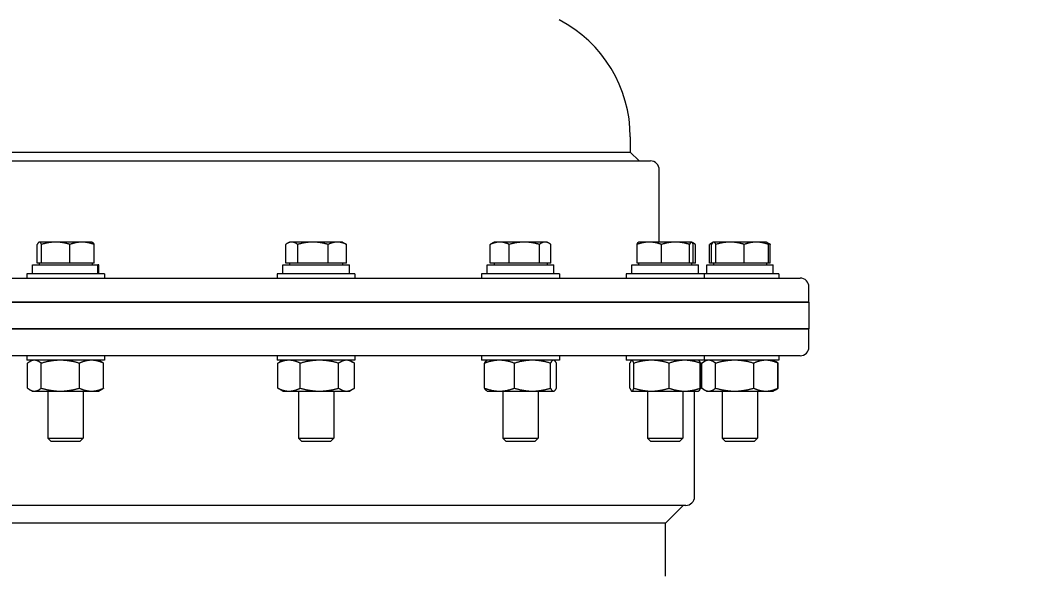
# Model space of a CAD drawing. Header units: inches. Extents: x 12 to 318, y 5 to 204.
# Drawn here: x 149.73 to 163.88, y 88.79 to 96.67 of the extents above; entities that cross this region are included whole.
import ezdxf

# ---------------------------------------------------------------- set-up
doc = ezdxf.new("R2010")
doc.units = ezdxf.units.IN
doc.header["$LTSCALE"] = 9.5
doc.header["$MEASUREMENT"] = 0
doc.layers.add('Dimension', color=7, linetype='Continuous', lineweight=25)
doc.layers.add('Visible', color=7, linetype='Continuous', lineweight=18)
doc.styles.add('Standard D-E', font='arial.ttf')
doc.dimstyles.new('in [mm] D-E NeptuneBenson', dxfattribs={"dimscale": 9.5, "dimtxt": 0.15, "dimasz": 0.098425, "dimexe": 0.125, "dimexo": 0.063, "dimgap": 0.031496, "dimtad": 0, "dimtih": 1, "dimtoh": 1, "dimdec": 4, "dimzin": 3, "dimdsep": 46, "dimlunit": 5, "dimtxsty": 'Standard D-E', "dimcen": 0.09, "dimdle": 0.393701, "dimclrd": 256, "dimclre": 256, "dimclrt": 256, "dimadec": 1, "dimazin": 1, "dimtfac": 1, "dimtofl": 0, "dimtmove": 0, "dimatfit": 3, "dimfxl": 1, "dimfrac": 1, "dimtolj": 1, "dimtzin": 4, "dimlwd": -1, "dimlwe": -1, "dimarcsym": 0})

# ---------------------------------------------------------------- blocks, each defined once
blk = doc.blocks.new('*D26')
at = {"layer": 'Defpoints', "color": 0, "transparency": 16777216}
for p in [(157.797, 102.16), (159.202, 29.18), (174.638, 29.18)]:
    blk.add_point(p, dxfattribs=at)
at = {"layer": 'Dimension', "transparency": 16777216}
for p, q in [((158.396, 102.16), (175.825, 102.16)), ((174.638, 101.225), (174.638, 84.941)), ((174.638, 30.115), (174.638, 80.461)), ((159.801, 29.18), (175.825, 29.18))]:
    blk.add_line(p, q, dxfattribs=at)
for points in [[(174.482, 101.225), (174.794, 101.225), (174.638, 102.16)], [(174.482, 30.115), (174.794, 30.115), (174.638, 29.18)]]:
    blk.add_solid(points, dxfattribs=at)
at = {"layer": 'Dimension', "transparency": 16777216, "char_height": 1.425, "attachment_point": 5, "style": 'Standard D-E'}
for s, insert in [('\\A1; 73 in', (174.638, 83.728)), ('\\A1;[1853.7 mm]', (174.638, 81.489))]:
    blk.add_mtext(s, dxfattribs=dict(at, insert=insert))
blk = doc.blocks.new('*D27')
at = {"layer": 'Defpoints', "color": 0, "transparency": 16777216}
for p in [(144.702, 110.04), (183.91, 110.04), (159.202, 29.18)]:
    blk.add_point(p, dxfattribs=at)
at = {"layer": 'Dimension', "transparency": 16777216}
for p, q in [((145.301, 110.04), (185.098, 110.04)), ((183.91, 109.105), (183.91, 72.565)), ((183.91, 30.115), (183.91, 66.655)), ((159.801, 29.18), (185.098, 29.18))]:
    blk.add_line(p, q, dxfattribs=at)
for points in [[(183.754, 109.105), (184.066, 109.105), (183.91, 110.04)], [(183.754, 30.115), (184.066, 30.115), (183.91, 29.18)]]:
    blk.add_solid(points, dxfattribs=at)
at = {"layer": 'Dimension', "transparency": 16777216, "char_height": 1.425, "attachment_point": 5, "style": 'Standard D-E'}
for s, insert in [('\\A1; 80{\\H1x;\\S7#8;} in', (183.91, 71.352)), ('\\A1;[2053.8 mm]', (183.91, 68.397))]:
    blk.add_mtext(s, dxfattribs=dict(at, insert=insert))

msp = doc.modelspace()

# ---------------------------------------------------------------- linework, layer by layer
at = {"layer": 'Visible'}
for p, q in [((158.377257, 95.009912), (158.377257, 94.794912)), ((132.822638, 94.669912), (158.662257, 94.669912)), ((144.377257, 94.794912), (158.377257, 94.794912)), ((158.377257, 94.794912), (158.502257, 94.669912)), ((158.787257, 93.520908), (158.787257, 94.544912)), ((149.978705, 93.222908), (149.978705, 93.487414)), ((150.005603, 93.520908), (150.00178, 93.5187)), ((150.009388, 93.520908), (150.005603, 93.520908)), ((150.241021, 93.520908), (150.009388, 93.520908)), ((150.040072, 93.222908), (150.040072, 93.487414)), ((150.612236, 93.520908), (150.241021, 93.520908)), ((150.44197, 93.222908), (150.44197, 93.487414)), ((150.755603, 93.520908), (150.612236, 93.520908)), ((150.755603, 93.520908), (150.759427, 93.5187)), ((150.782502, 93.222908), (150.782502, 93.487414)), ((153.497282, 93.222908), (153.497282, 93.487414)), ((153.552202, 93.520908), (153.51937, 93.501952)), ((153.582391, 93.520908), (153.552202, 93.520908)), ((153.882459, 93.520908), (153.582391, 93.520908)), ((153.667499, 93.222908), (153.667499, 93.487414)), ((154.22727, 93.520908), (153.882459, 93.520908)), ((154.097419, 93.222908), (154.097419, 93.487414)), ((154.302202, 93.520908), (154.22727, 93.520908)), ((154.302202, 93.520908), (154.335034, 93.501952)), ((154.357121, 93.222908), (154.357121, 93.487414)), ((156.394345, 93.222908), (156.394345, 93.487414)), ((156.447987, 93.520908), (156.418956, 93.504146)), ((156.528078, 93.520908), (156.447987, 93.520908)), ((156.876133, 93.520908), (156.528078, 93.520908)), ((156.661812, 93.222908), (156.661812, 93.487414)), ((157.171042, 93.520908), (156.876133, 93.520908)), ((157.090454, 93.222908), (157.090454, 93.487414)), ((157.197987, 93.520908), (157.171042, 93.520908)), ((157.197987, 93.520908), (157.227019, 93.504146)), ((157.251629, 93.222908), (157.251629, 93.487414)), ((158.472463, 93.222908), (158.472463, 93.487414)), ((158.495617, 93.520908), (158.492919, 93.51935)), ((158.645708, 93.520908), (158.495617, 93.520908)), ((159.018029, 93.520908), (158.645708, 93.520908)), ((158.818952, 93.222908), (158.818952, 93.487414)), ((159.242938, 93.520908), (159.018029, 93.520908)), ((159.217106, 93.222908), (159.217106, 93.487414)), ((159.245617, 93.520908), (159.242938, 93.520908)), ((159.245617, 93.520908), (159.248315, 93.51935)), ((159.248315, 93.51935), (159.274649, 93.504146)), ((159.268771, 93.222908), (159.268771, 93.487414)), ((159.299259, 93.222908), (159.299259, 93.487414)), ((159.500629, 93.222908), (159.500629, 93.487414)), ((159.551724, 93.5187), (159.522716, 93.501952)), ((159.52865, 93.222908), (159.52865, 93.487414)), ((159.555548, 93.520908), (159.551724, 93.5187)), ((159.559333, 93.520908), (159.555548, 93.520908)), ((159.790966, 93.520908), (159.559333, 93.520908)), ((159.590017, 93.222908), (159.590017, 93.487414)), ((160.162181, 93.520908), (159.790966, 93.520908)), ((159.991915, 93.222908), (159.991915, 93.487414)), ((160.305548, 93.520908), (160.162181, 93.520908)), ((160.305548, 93.520908), (160.309372, 93.5187)), ((160.309372, 93.5187), (160.33838, 93.501952)), ((160.332447, 93.222908), (160.332447, 93.487414)), ((160.360468, 93.222908), (160.360468, 93.487414)), ((149.909252, 93.197904), (150.834311, 93.197904)), ((149.909252, 93.072904), (149.909252, 93.197904)), ((150.009388, 93.222908), (149.978705, 93.222908)), ((150.005603, 93.222908), (150.005603, 93.197904)), ((150.040072, 93.222908), (150.009388, 93.222908)), ((150.241021, 93.222908), (150.040072, 93.222908)), ((150.44197, 93.222908), (150.241021, 93.222908)), ((150.612236, 93.222908), (150.44197, 93.222908)), ((150.782502, 93.222908), (150.612236, 93.222908)), ((150.755603, 93.222908), (150.755603, 93.197904)), ((150.851907, 93.197904), (150.834311, 93.197904)), ((150.834311, 93.072904), (150.834311, 93.197904)), ((150.851907, 93.072904), (150.851907, 93.197904)), ((153.455851, 93.197904), (154.398515, 93.197904)), ((153.455851, 93.072904), (153.455851, 93.197904)), ((153.582391, 93.222908), (153.497282, 93.222908)), ((153.552202, 93.222908), (153.552202, 93.197904)), ((153.667499, 93.222908), (153.582391, 93.222908)), ((153.882459, 93.222908), (153.667499, 93.222908)), ((154.097419, 93.222908), (153.882459, 93.222908)), ((154.22727, 93.222908), (154.097419, 93.222908)), ((154.357121, 93.222908), (154.22727, 93.222908)), ((154.302202, 93.222908), (154.302202, 93.197904)), ((154.398515, 93.072904), (154.398515, 93.197904)), ((156.351636, 93.197904), (157.294338, 93.197904)), ((156.351636, 93.072904), (156.351636, 93.197904)), ((156.528078, 93.222908), (156.394345, 93.222908)), ((156.447987, 93.222908), (156.447987, 93.197904)), ((156.661812, 93.222908), (156.528078, 93.222908)), ((156.876133, 93.222908), (156.661812, 93.222908)), ((157.090454, 93.222908), (156.876133, 93.222908)), ((157.171042, 93.222908), (157.090454, 93.222908)), ((157.251629, 93.222908), (157.171042, 93.222908)), ((157.197987, 93.222908), (157.197987, 93.197904)), ((157.294338, 93.072904), (157.294338, 93.197904)), ((158.399266, 93.197904), (159.341968, 93.197904)), ((158.399266, 93.072904), (158.399266, 93.197904)), ((158.645708, 93.222908), (158.472463, 93.222908)), ((158.495617, 93.222908), (158.495617, 93.197904)), ((158.818952, 93.222908), (158.645708, 93.222908)), ((159.018029, 93.222908), (158.818952, 93.222908)), ((159.217106, 93.222908), (159.018029, 93.222908)), ((159.242938, 93.222908), (159.217106, 93.222908)), ((159.268771, 93.222908), (159.242938, 93.222908)), ((159.245617, 93.222908), (159.245617, 93.197904)), ((159.299259, 93.222908), (159.268771, 93.222908)), ((159.341968, 93.072904), (159.341968, 93.197904)), ((159.459197, 93.197904), (160.401899, 93.197904)), ((159.459197, 93.072904), (159.459197, 93.197904)), ((159.52865, 93.222908), (159.500629, 93.222908)), ((159.559333, 93.222908), (159.52865, 93.222908)), ((159.555548, 93.222908), (159.555548, 93.197904)), ((159.590017, 93.222908), (159.559333, 93.222908)), ((159.790966, 93.222908), (159.590017, 93.222908)), ((159.991915, 93.222908), (159.790966, 93.222908)), ((160.162181, 93.222908), (159.991915, 93.222908)), ((160.332447, 93.222908), (160.162181, 93.222908)), ((160.305548, 93.222908), (160.305548, 93.197904)), ((160.360468, 93.222908), (160.332447, 93.222908)), ((160.401899, 93.072904), (160.401899, 93.197904)), ((132.475715, 93.009912), (160.782257, 93.009912)), ((150.931784, 93.072904), (149.829422, 93.072904)), ((149.829422, 93.072904), (149.829422, 93.009912)), ((150.931784, 93.072904), (150.931784, 93.009912)), ((154.478383, 93.072904), (153.376021, 93.072904)), ((153.376021, 93.072904), (153.376021, 93.009912)), ((154.478383, 93.072904), (154.478383, 93.009912)), ((157.374168, 93.072904), (156.271806, 93.072904)), ((156.271806, 93.072904), (156.271806, 93.009912)), ((157.374168, 93.072904), (157.374168, 93.009912)), ((159.421798, 93.072904), (158.319436, 93.072904)), ((158.319436, 93.072904), (158.319436, 93.009912)), ((159.421798, 93.072904), (159.421798, 93.009912)), ((160.481729, 93.072904), (159.421798, 93.072904)), ((160.481729, 93.072904), (160.481729, 93.009912)), ((160.907257, 92.669912), (160.907257, 92.884912)), ((132.287012, 92.669912), (160.907257, 92.669912)), ((160.907257, 92.669912), (132.287012, 92.669912)), ((160.907257, 92.669912), (160.907257, 92.289912)), ((160.907257, 92.289912), (132.287012, 92.289912)), ((132.287012, 92.289912), (160.907257, 92.289912)), ((160.907257, 92.034912), (160.907257, 92.289912)), ((160.782257, 91.909912), (132.287012, 91.909912)), ((149.829422, 91.909912), (149.829422, 91.84692)), ((150.931784, 91.84692), (149.829422, 91.84692)), ((149.908162, 91.84692), (149.875038, 91.827795)), ((150.853044, 91.84692), (150.886169, 91.827795)), ((150.931784, 91.909912), (150.931784, 91.84692)), ((153.376021, 91.909912), (153.376021, 91.84692)), ((154.478383, 91.84692), (153.376021, 91.84692)), ((153.454761, 91.84692), (153.409468, 91.82077)), ((154.399643, 91.84692), (154.444935, 91.82077)), ((154.478383, 91.909912), (154.478383, 91.84692)), ((156.271806, 91.909912), (156.271806, 91.84692)), ((157.374168, 91.84692), (156.271806, 91.84692)), ((156.350546, 91.84692), (156.344465, 91.843408)), ((157.295428, 91.84692), (157.30151, 91.843408)), ((157.374168, 91.909912), (157.374168, 91.84692)), ((158.319436, 91.909912), (158.319436, 91.84692)), ((159.421798, 91.84692), (158.319436, 91.84692)), ((158.398176, 91.84692), (158.395698, 91.845489)), ((159.343058, 91.84692), (159.345536, 91.845489)), ((159.424983, 91.827795), (159.412815, 91.82077)), ((159.421798, 91.909912), (159.421798, 91.84692)), ((160.481729, 91.84692), (159.421798, 91.84692)), ((159.458107, 91.84692), (159.424983, 91.827795)), ((160.402989, 91.84692), (160.436113, 91.827795)), ((160.436113, 91.827795), (160.448282, 91.82077)), ((160.481729, 91.909912), (160.481729, 91.84692)), ((149.842008, 91.451616), (149.842008, 91.804723)), ((150.036224, 91.451616), (150.036224, 91.804723)), ((150.574819, 91.451616), (150.574819, 91.804723)), ((150.919198, 91.451616), (150.919198, 91.804723)), ((153.38452, 91.451616), (153.38452, 91.804723)), ((153.704061, 91.451616), (153.704061, 91.804723)), ((154.246742, 91.451616), (154.246742, 91.804723)), ((154.469883, 91.451616), (154.469883, 91.804723)), ((156.313202, 91.451616), (156.313202, 91.804723)), ((156.736291, 91.451616), (156.736291, 91.804723)), ((157.246076, 91.451616), (157.246076, 91.804723)), ((157.332772, 91.451616), (157.332772, 91.804723)), ((158.372813, 91.451616), (158.372813, 91.804723)), ((158.428469, 91.451616), (158.428469, 91.804723)), ((158.926273, 91.451616), (158.926273, 91.804723)), ((159.368421, 91.451616), (159.368421, 91.804723)), ((159.387867, 91.451616), (159.387867, 91.804723)), ((159.391953, 91.451616), (159.391953, 91.804723)), ((159.586169, 91.451616), (159.586169, 91.804723)), ((160.124764, 91.451616), (160.124764, 91.804723)), ((160.469143, 91.451616), (160.469143, 91.804723)), ((160.473229, 91.451616), (160.473229, 91.804723)), ((149.908162, 91.40942), (149.875038, 91.428544)), ((149.908162, 91.40942), (149.939116, 91.40942)), ((149.939116, 91.40942), (150.305522, 91.40942)), ((150.130603, 91.40942), (150.130603, 90.745098)), ((150.305522, 91.40942), (150.747008, 91.40942)), ((150.630603, 91.40942), (150.630603, 90.745098)), ((150.747008, 91.40942), (150.853044, 91.40942)), ((150.853044, 91.40942), (150.886169, 91.428544)), ((153.454761, 91.40942), (153.409468, 91.435569)), ((153.454761, 91.40942), (153.544291, 91.40942)), ((153.544291, 91.40942), (153.975401, 91.40942)), ((153.677202, 91.40942), (153.677202, 90.745098)), ((153.975401, 91.40942), (154.358312, 91.40942)), ((154.177202, 91.40942), (154.177202, 90.745098)), ((154.358312, 91.40942), (154.399643, 91.40942)), ((154.399643, 91.40942), (154.444935, 91.435569)), ((156.350546, 91.40942), (156.344465, 91.412931)), ((156.350546, 91.40942), (156.524746, 91.40942)), ((156.524746, 91.40942), (156.991183, 91.40942)), ((156.572987, 91.40942), (156.572987, 90.745098)), ((156.991183, 91.40942), (157.289424, 91.40942)), ((157.072987, 91.40942), (157.072987, 90.745098)), ((157.289424, 91.40942), (157.295428, 91.40942)), ((157.295428, 91.40942), (157.30151, 91.412931)), ((158.398176, 91.40942), (158.395698, 91.41085)), ((158.398176, 91.40942), (158.400641, 91.40942)), ((158.400641, 91.40942), (158.677371, 91.40942)), ((158.620617, 91.40942), (158.620617, 90.745098)), ((158.677371, 91.40942), (159.147347, 91.40942)), ((159.120617, 91.40942), (159.120617, 90.745098)), ((159.147347, 91.40942), (159.343058, 91.40942)), ((159.287257, 89.914912), (159.287257, 91.40942)), ((159.343058, 91.40942), (159.345536, 91.41085)), ((159.424983, 91.428544), (159.412815, 91.435569)), ((159.458107, 91.40942), (159.424983, 91.428544)), ((159.458107, 91.40942), (159.489061, 91.40942)), ((159.489061, 91.40942), (159.855467, 91.40942)), ((159.680548, 91.40942), (159.680548, 90.745098)), ((159.855467, 91.40942), (160.296953, 91.40942)), ((160.180548, 91.40942), (160.180548, 90.745098)), ((160.296953, 91.40942), (160.402989, 91.40942)), ((160.402989, 91.40942), (160.436113, 91.428544)), ((160.436113, 91.428544), (160.448282, 91.435569)), ((150.130603, 90.745098), (150.630603, 90.745098)), ((150.177788, 90.697904), (150.130603, 90.745098)), ((150.583418, 90.697904), (150.177788, 90.697904)), ((150.583418, 90.697904), (150.630603, 90.745098)), ((153.677202, 90.745098), (154.177202, 90.745098)), ((153.724387, 90.697904), (153.677202, 90.745098)), ((154.130017, 90.697904), (153.724387, 90.697904)), ((154.130017, 90.697904), (154.177202, 90.745098)), ((156.572987, 90.745098), (157.072987, 90.745098)), ((156.620172, 90.697904), (156.572987, 90.745098)), ((157.025802, 90.697904), (156.620172, 90.697904)), ((157.025802, 90.697904), (157.072987, 90.745098)), ((158.620617, 90.745098), (159.120617, 90.745098)), ((158.667802, 90.697904), (158.620617, 90.745098)), ((159.073432, 90.697904), (158.667802, 90.697904)), ((159.073432, 90.697904), (159.120617, 90.745098)), ((159.680548, 90.745098), (160.180548, 90.745098)), ((159.727733, 90.697904), (159.680548, 90.745098)), ((160.133363, 90.697904), (159.727733, 90.697904)), ((160.133363, 90.697904), (160.180548, 90.745098)), ((159.162257, 89.789912), (132.287012, 89.789912)), ((158.877257, 89.539912), (159.127257, 89.789912)), ((158.877257, 89.539912), (132.287012, 89.539912)), ((158.877257, 88.789912), (158.877257, 89.539912))]:
    msp.add_line(p, q, dxfattribs=at)
for centre, radius, start, end in [((156.509757, 95.009912), 1.8675, 0, 62.5561831), ((158.662257, 94.544912), 0.125, 0, 90), ((160.782257, 92.884912), 0.125, 0, 90), ((160.782257, 92.034912), 0.125, 270, 0), ((159.162257, 89.914912), 0.125, 270, 0)]:
    msp.add_arc(centre, radius, start, end, dxfattribs=at)
for points, weights in [([(150.009388, 93.520908), (149.995148, 93.520908), (149.978705, 93.487414)], [1, 1.0379548493, 1]), ([(150.040072, 93.487414), (150.023628, 93.520908), (150.009388, 93.520908)], [1, 1.0379548493, 1]), ([(150.241021, 93.520908), (150.14776, 93.520908), (150.040072, 93.487414)], [1, 1.0379548493, 1]), ([(150.44197, 93.487414), (150.334282, 93.520908), (150.241021, 93.520908)], [1, 1.0379548493, 1]), ([(150.612236, 93.520908), (150.533215, 93.520908), (150.44197, 93.487414)], [1, 1.0379548493, 1]), ([(150.782502, 93.487414), (150.691257, 93.520908), (150.612236, 93.520908)], [1, 1.0379548493, 1]), ([(150.759427, 93.5187), (150.770194, 93.512484), (150.782502, 93.487414)], [1.01455353314, 1.02814006989, 1]), ([(153.582391, 93.520908), (153.542892, 93.520908), (153.497282, 93.487414)], [1, 1.0379548493, 1]), ([(153.667499, 93.487414), (153.62189, 93.520908), (153.582391, 93.520908)], [1, 1.0379548493, 1]), ([(153.882459, 93.520908), (153.782696, 93.520908), (153.667499, 93.487414)], [1, 1.0379548493, 1]), ([(154.097419, 93.487414), (153.982222, 93.520908), (153.882459, 93.520908)], [1, 1.0379548493, 1]), ([(154.22727, 93.520908), (154.167006, 93.520908), (154.097419, 93.487414)], [1, 1.0379548493, 1]), ([(154.357121, 93.487414), (154.287534, 93.520908), (154.22727, 93.520908)], [1, 1.0379548493, 1]), ([(154.335034, 93.501952), (154.345747, 93.495767), (154.357121, 93.487414)], [1.01394334662, 1.00920328344, 1]), ([(156.528078, 93.520908), (156.466013, 93.520908), (156.394345, 93.487414)], [1, 1.0379548493, 1]), ([(156.394345, 93.487414), (156.407076, 93.497288), (156.418956, 93.504146)], [1, 1.01089719788, 1.01553701765]), ([(156.661812, 93.487414), (156.590144, 93.520908), (156.528078, 93.520908)], [1, 1.0379548493, 1]), ([(156.876133, 93.520908), (156.776666, 93.520908), (156.661812, 93.487414)], [1, 1.0379548493, 1]), ([(157.090454, 93.487414), (156.9756, 93.520908), (156.876133, 93.520908)], [1, 1.0379548493, 1]), ([(157.171042, 93.520908), (157.133641, 93.520908), (157.090454, 93.487414)], [1, 1.0379548493, 1]), ([(157.251629, 93.487414), (157.208443, 93.520908), (157.171042, 93.520908)], [1, 1.0379548493, 1]), ([(158.645708, 93.520908), (158.565305, 93.520908), (158.472463, 93.487414)], [1, 1.0379548493, 1]), ([(158.472463, 93.487414), (158.483389, 93.513848), (158.492919, 93.51935)], [1, 1.02971695473, 1.0128998083]), ([(158.818952, 93.487414), (158.726111, 93.520908), (158.645708, 93.520908)], [1, 1.0379548493, 1]), ([(159.018029, 93.520908), (158.925637, 93.520908), (158.818952, 93.487414)], [1, 1.0379548493, 1]), ([(159.217106, 93.487414), (159.110421, 93.520908), (159.018029, 93.520908)], [1, 1.0379548493, 1]), ([(159.242938, 93.520908), (159.230949, 93.520908), (159.217106, 93.487414)], [1, 1.0379548493, 1]), ([(159.268771, 93.487414), (159.254927, 93.520908), (159.242938, 93.520908)], [1, 1.0379548493, 1]), ([(159.299259, 93.487414), (159.275566, 93.505789), (159.254387, 93.513933)], [1, 1.0204717289, 1.01885976142]), ([(159.544447, 93.512575), (159.523699, 93.504356), (159.500629, 93.487414)], [1.01897649904, 1.01884488892, 1]), ([(159.559333, 93.520908), (159.545093, 93.520908), (159.52865, 93.487414)], [1, 1.0379548493, 1]), ([(159.590017, 93.487414), (159.573573, 93.520908), (159.559333, 93.520908)], [1, 1.0379548493, 1]), ([(159.790966, 93.520908), (159.697705, 93.520908), (159.590017, 93.487414)], [1, 1.0379548493, 1]), ([(159.991915, 93.487414), (159.884227, 93.520908), (159.790966, 93.520908)], [1, 1.0379548493, 1]), ([(160.162181, 93.520908), (160.08316, 93.520908), (159.991915, 93.487414)], [1, 1.0379548493, 1]), ([(160.332447, 93.487414), (160.241202, 93.520908), (160.162181, 93.520908)], [1, 1.0379548493, 1]), ([(160.309372, 93.5187), (160.320139, 93.512484), (160.332447, 93.487414)], [1.01455353314, 1.02814006989, 1]), ([(160.360468, 93.487414), (160.341529, 93.49653), (160.323777, 93.503069)], [1, 1.01005189042, 1.01477953359]), ([(160.33838, 93.501952), (160.349093, 93.495767), (160.360468, 93.487414)], [1.01394334662, 1.00920328344, 1]), ([(149.939116, 91.84692), (149.894048, 91.84692), (149.842008, 91.804723)], [1, 1.0379548493, 1]), ([(150.036224, 91.804723), (149.984184, 91.84692), (149.939116, 91.84692)], [1, 1.0379548493, 1]), ([(150.305522, 91.84692), (150.18054, 91.84692), (150.036224, 91.804723)], [1, 1.0379548493, 1]), ([(150.574819, 91.804723), (150.430503, 91.84692), (150.305522, 91.84692)], [1, 1.0379548493, 1]), ([(150.747008, 91.84692), (150.667095, 91.84692), (150.574819, 91.804723)], [1, 1.0379548493, 1]), ([(150.919198, 91.804723), (150.826922, 91.84692), (150.747008, 91.84692)], [1, 1.0379548493, 1]), ([(150.886169, 91.827795), (150.902055, 91.818623), (150.919198, 91.804723)], [1.01655158983, 1.01219243404, 1]), ([(153.544291, 91.84692), (153.470141, 91.84692), (153.38452, 91.804723)], [1, 1.0379548493, 1]), ([(153.704061, 91.804723), (153.61844, 91.84692), (153.544291, 91.84692)], [1, 1.0379548493, 1]), ([(153.975401, 91.84692), (153.849472, 91.84692), (153.704061, 91.804723)], [1, 1.0379548493, 1]), ([(154.246742, 91.804723), (154.101331, 91.84692), (153.975401, 91.84692)], [1, 1.0379548493, 1]), ([(154.358312, 91.84692), (154.306532, 91.84692), (154.246742, 91.804723)], [1, 1.0379548493, 1]), ([(154.469883, 91.804723), (154.410093, 91.84692), (154.358312, 91.84692)], [1, 1.0379548493, 1]), ([(156.524746, 91.84692), (156.426568, 91.84692), (156.313202, 91.804723)], [1, 1.0379548493, 1]), ([(156.313202, 91.804723), (156.329856, 91.834974), (156.344465, 91.843408)], [1, 1.02692102504, 1.01565237985]), ([(156.736291, 91.804723), (156.622924, 91.84692), (156.524746, 91.84692)], [1, 1.0379548493, 1]), ([(156.991183, 91.84692), (156.872887, 91.84692), (156.736291, 91.804723)], [1, 1.0379548493, 1]), ([(157.246076, 91.804723), (157.109479, 91.84692), (156.991183, 91.84692)], [1, 1.0379548493, 1]), ([(157.289424, 91.84692), (157.269306, 91.84692), (157.246076, 91.804723)], [1, 1.0379548493, 1]), ([(157.332772, 91.804723), (157.309542, 91.84692), (157.289424, 91.84692)], [1, 1.0379548493, 1]), ([(158.400641, 91.84692), (158.387726, 91.84692), (158.372813, 91.804723)], [1, 1.0379548493, 1]), ([(158.428469, 91.804723), (158.413556, 91.84692), (158.400641, 91.84692)], [1, 1.0379548493, 1]), ([(158.677371, 91.84692), (158.561855, 91.84692), (158.428469, 91.804723)], [1, 1.0379548493, 1]), ([(158.926273, 91.804723), (158.792887, 91.84692), (158.677371, 91.84692)], [1, 1.0379548493, 1]), ([(159.147347, 91.84692), (159.044746, 91.84692), (158.926273, 91.804723)], [1, 1.0379548493, 1]), ([(159.368421, 91.804723), (159.249948, 91.84692), (159.147347, 91.84692)], [1, 1.0379548493, 1]), ([(159.345536, 91.845489), (159.356187, 91.83934), (159.368421, 91.804723)], [1.01145423084, 1.03092610004, 1]), ([(159.489061, 91.84692), (159.443993, 91.84692), (159.391953, 91.804723)], [1, 1.0379548493, 1]), ([(159.586169, 91.804723), (159.534129, 91.84692), (159.489061, 91.84692)], [1, 1.0379548493, 1]), ([(159.855467, 91.84692), (159.730485, 91.84692), (159.586169, 91.804723)], [1, 1.0379548493, 1]), ([(160.124764, 91.804723), (159.980448, 91.84692), (159.855467, 91.84692)], [1, 1.0379548493, 1]), ([(160.296953, 91.84692), (160.21704, 91.84692), (160.124764, 91.804723)], [1, 1.0379548493, 1]), ([(160.469143, 91.804723), (160.376867, 91.84692), (160.296953, 91.84692)], [1, 1.0379548493, 1]), ([(160.436113, 91.827795), (160.452, 91.818623), (160.469143, 91.804723)], [1.01655158983, 1.01219243404, 1]), ([(160.473229, 91.804723), (160.456957, 91.816207), (160.441704, 91.824446)], [1, 1.01005189042, 1.01477953359]), ([(153.38452, 91.804723), (153.39732, 91.813756), (153.409468, 91.82077)], [1, 1.00789006175, 1.01249974823]), ([(159.387867, 91.804723), (159.400667, 91.813756), (159.412815, 91.82077)], [1, 1.00789006175, 1.01249974823]), ([(159.398286, 91.80973), (159.393118, 91.807311), (159.387867, 91.804723)], [1.00422948823, 1.00224787438, 1]), ([(149.842008, 91.451616), (149.894048, 91.40942), (149.939116, 91.40942)], [1, 1.0379548493, 1]), ([(149.939116, 91.40942), (149.984184, 91.40942), (150.036224, 91.451616)], [1, 1.0379548493, 1]), ([(150.036224, 91.451616), (150.18054, 91.40942), (150.305522, 91.40942)], [1, 1.0379548493, 1]), ([(150.305522, 91.40942), (150.430503, 91.40942), (150.574819, 91.451616)], [1, 1.0379548493, 1]), ([(150.574819, 91.451616), (150.667095, 91.40942), (150.747008, 91.40942)], [1, 1.0379548493, 1]), ([(150.747008, 91.40942), (150.826922, 91.40942), (150.919198, 91.451616)], [1, 1.0379548493, 1]), ([(150.919198, 91.451616), (150.902055, 91.437716), (150.886169, 91.428544)], [1, 1.01219243404, 1.01655158983]), ([(153.409468, 91.435569), (153.39732, 91.442583), (153.38452, 91.451616)], [1.01249974823, 1.00789006175, 1]), ([(153.38452, 91.451616), (153.470141, 91.40942), (153.544291, 91.40942)], [1, 1.0379548493, 1]), ([(153.544291, 91.40942), (153.61844, 91.40942), (153.704061, 91.451616)], [1, 1.0379548493, 1]), ([(153.704061, 91.451616), (153.849472, 91.40942), (153.975401, 91.40942)], [1, 1.0379548493, 1]), ([(153.975401, 91.40942), (154.101331, 91.40942), (154.246742, 91.451616)], [1, 1.0379548493, 1]), ([(154.246742, 91.451616), (154.306532, 91.40942), (154.358312, 91.40942)], [1, 1.0379548493, 1]), ([(154.358312, 91.40942), (154.410093, 91.40942), (154.469883, 91.451616)], [1, 1.0379548493, 1]), ([(156.344465, 91.412931), (156.329856, 91.421365), (156.313202, 91.451616)], [1.01565237985, 1.02692102504, 1]), ([(156.313202, 91.451616), (156.426568, 91.40942), (156.524746, 91.40942)], [1, 1.0379548493, 1]), ([(156.524746, 91.40942), (156.622924, 91.40942), (156.736291, 91.451616)], [1, 1.0379548493, 1]), ([(156.736291, 91.451616), (156.872887, 91.40942), (156.991183, 91.40942)], [1, 1.0379548493, 1]), ([(156.991183, 91.40942), (157.109479, 91.40942), (157.246076, 91.451616)], [1, 1.0379548493, 1]), ([(157.246076, 91.451616), (157.269306, 91.40942), (157.289424, 91.40942)], [1, 1.0379548493, 1]), ([(157.289424, 91.40942), (157.309542, 91.40942), (157.332772, 91.451616)], [1, 1.0379548493, 1]), ([(158.372813, 91.451616), (158.387726, 91.40942), (158.400641, 91.40942)], [1, 1.0379548493, 1]), ([(158.400641, 91.40942), (158.413556, 91.40942), (158.428469, 91.451616)], [1, 1.0379548493, 1]), ([(158.428469, 91.451616), (158.561855, 91.40942), (158.677371, 91.40942)], [1, 1.0379548493, 1]), ([(158.677371, 91.40942), (158.792887, 91.40942), (158.926273, 91.451616)], [1, 1.0379548493, 1]), ([(158.926273, 91.451616), (159.044746, 91.40942), (159.147347, 91.40942)], [1, 1.0379548493, 1]), ([(159.147347, 91.40942), (159.249948, 91.40942), (159.368421, 91.451616)], [1, 1.0379548493, 1]), ([(159.368421, 91.451616), (159.356187, 91.417), (159.345536, 91.41085)], [1, 1.03092610004, 1.01145423084]), ([(159.412815, 91.435569), (159.400667, 91.442583), (159.387867, 91.451616)], [1.01249974823, 1.00789006175, 1]), ([(159.387867, 91.451616), (159.393118, 91.449028), (159.398286, 91.446609)], [1, 1.00224787438, 1.00422948823]), ([(159.391953, 91.451616), (159.443993, 91.40942), (159.489061, 91.40942)], [1, 1.0379548493, 1]), ([(159.489061, 91.40942), (159.534129, 91.40942), (159.586169, 91.451616)], [1, 1.0379548493, 1]), ([(159.586169, 91.451616), (159.730485, 91.40942), (159.855467, 91.40942)], [1, 1.0379548493, 1]), ([(159.855467, 91.40942), (159.980448, 91.40942), (160.124764, 91.451616)], [1, 1.0379548493, 1]), ([(160.124764, 91.451616), (160.21704, 91.40942), (160.296953, 91.40942)], [1, 1.0379548493, 1]), ([(160.296953, 91.40942), (160.376867, 91.40942), (160.469143, 91.451616)], [1, 1.0379548493, 1]), ([(160.469143, 91.451616), (160.452, 91.437716), (160.436113, 91.428544)], [1, 1.01219243404, 1.01655158983]), ([(160.441704, 91.431893), (160.456957, 91.440132), (160.473229, 91.451616)], [1.01477953359, 1.01005189042, 1])]:
    msp.add_rational_spline(points, weights, degree=2, dxfattribs=at)

# ---------------------------------------------------------------- dimensions: what is measured, and where the dimension line sits
at = {"layer": 'Dimension'}
for base, p1, p2, text, picture, middle in [((183.910165, 110.039916), (159.202494, 29.179912), (144.702016, 110.039916), ' <> in\\X[2053.8 mm]', '*D27', (183.910165, 69.609914)), ((174.63792, 29.179912), (157.797257, 102.159912), (159.202494, 29.179912), ' <> in\\X[1853.7 mm]', '*D26', (174.63792, 82.701113))]:
    dim = msp.add_linear_dim(base=base, p1=p1, p2=p2, angle=90, text=text, dimstyle='in [mm] D-E NeptuneBenson', override={"dimgap": 0.031496, "dimdec": 4, "dimpost": '', "dimtol": 0, "dimlim": 0, "dimtp": 0, "dimtm": 0, "dimtdec": 2, "dimatfit": 1}, dxfattribs=at)
    dim.commit()
    dim.dimension.update_dxf_attribs({"geometry": picture, "text_midpoint": middle, "dimtype": 160})

doc.saveas('drawing.dxf')
